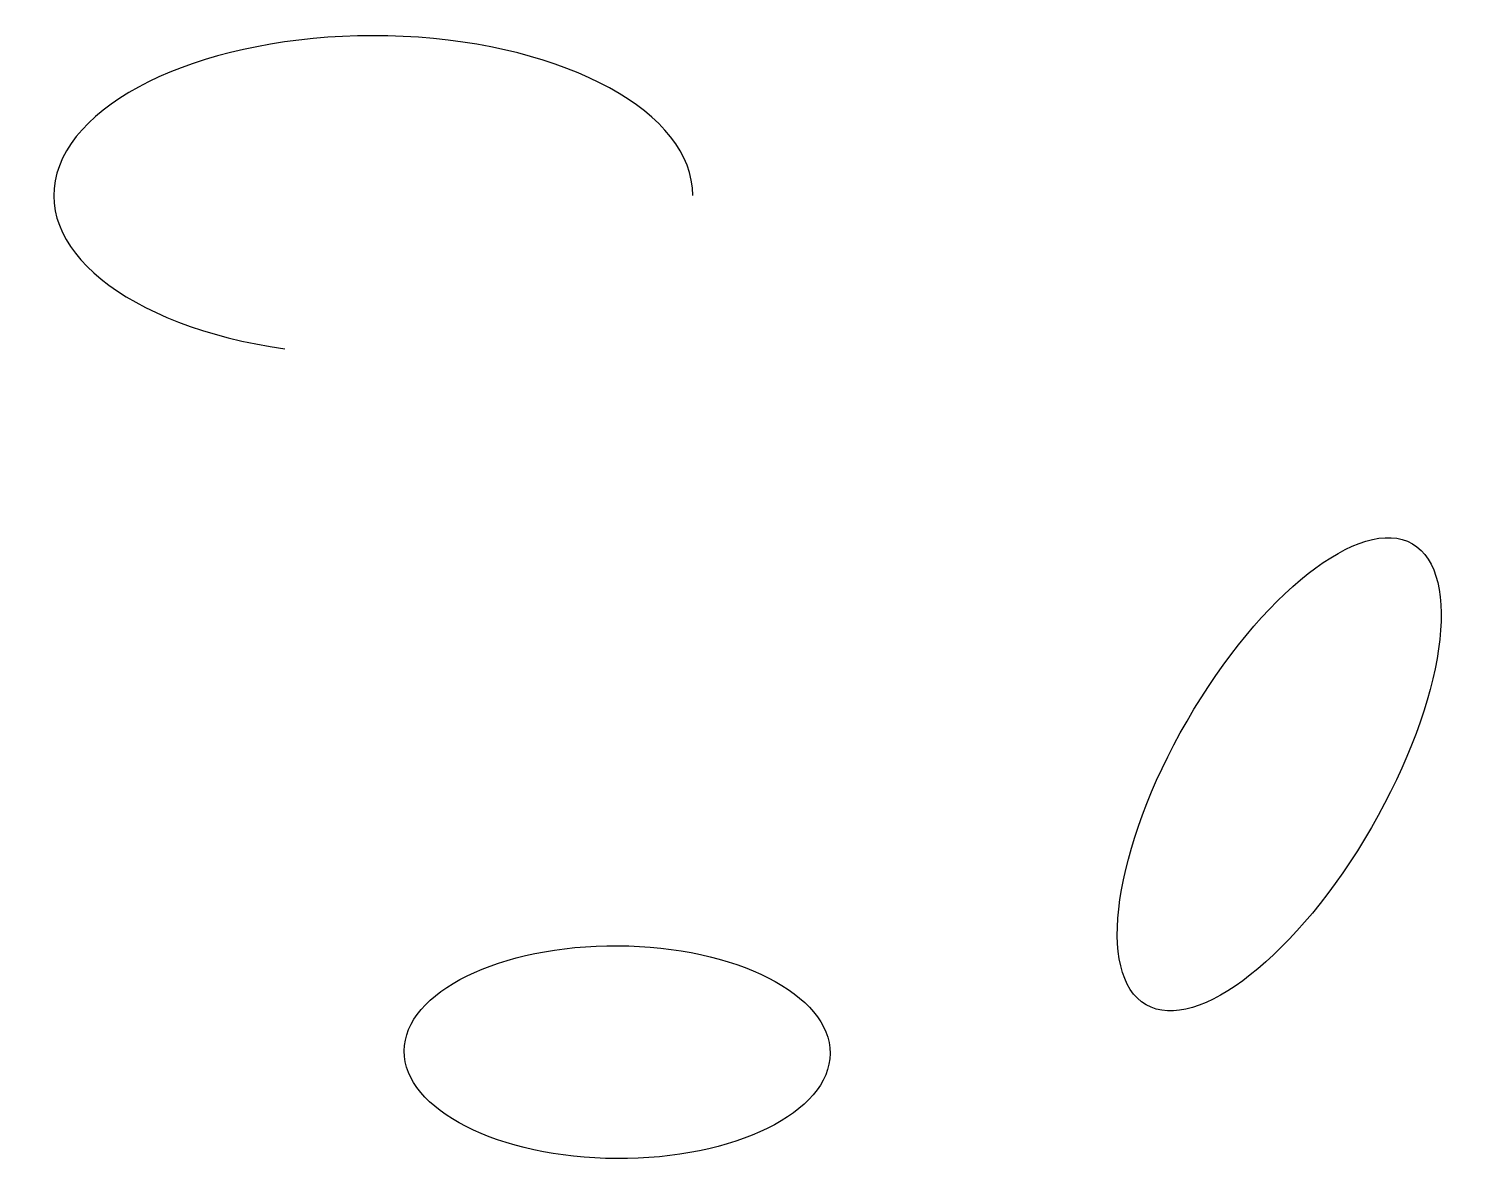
# Model space of a CAD drawing. Header units: millimetres. Extents: x -25 to 110, y 15 to 121.
import ezdxf

# ---------------------------------------------------------------- set-up
doc = ezdxf.new("R2010")
doc.units = ezdxf.units.MM

msp = doc.modelspace()

# ---------------------------------------------------------------- linework, layer by layer
msp.add_ellipse((7.27, 105.47), major_axis=(30, 0), ratio=0.5, start_param=0, end_param=4.431354)
for centre, major_axis, ratio in [((92.34, 51.11), (-12.5, -21.65), 0.4), ((30.17, 25.01), (20, -0.12), 0.5)]:
    msp.add_ellipse(centre, major_axis=major_axis, ratio=ratio)

doc.saveas('drawing.dxf')
